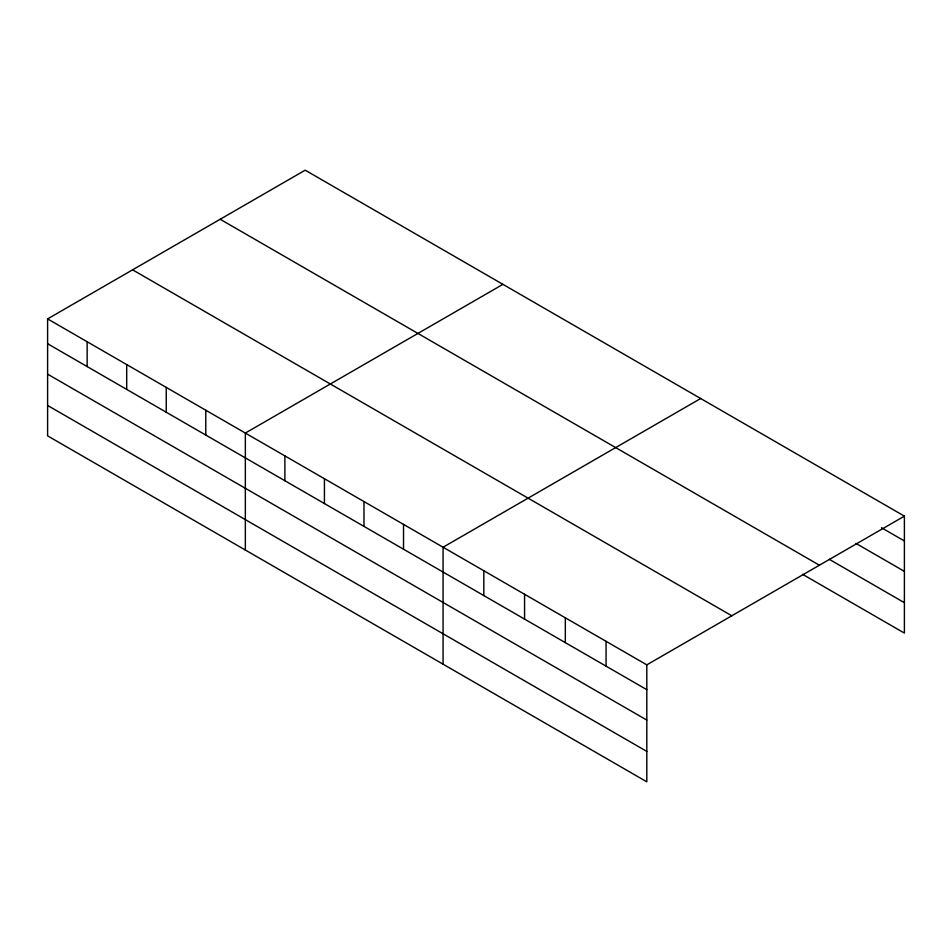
<?xml version="1.0" encoding="UTF-8"?>
<svg xmlns="http://www.w3.org/2000/svg" width="952" height="952" viewBox="0 0 952 952"><rect width="100%" height="100%" fill="white"/><g stroke="black" fill="none" stroke-linecap="round" stroke-linejoin="round"><path stroke-width="1.43" d="M646.813 720.081L646.813 664.853L47.6 318.908L47.6 435.861L646.813 781.818L646.813 720.081L47.6 374.136M802.536 574.282L904.4 633.092L904.4 516.139L305.187 170.182L47.6 318.908M502.93 284.35L245.342 433.065L245.342 550.03M700.672 398.519L443.073 547.233L443.073 664.187M646.813 664.853L904.4 516.139M881.481 527.729L904.4 540.962M856.015 543.425L904.4 571.367M829.275 559.312L904.4 602.687M220.186 219.269L819.398 565.214M132.602 269.832L731.814 615.777M47.6 343.732L646.813 689.676M47.6 405.457L646.813 751.414M606.067 641.327L606.067 666.15M565.321 617.812L565.321 642.636M524.576 594.286L524.576 619.109M483.83 570.76L483.83 595.583M403.529 524.397L403.529 549.221M363.985 501.573L363.985 526.397M324.43 478.737L324.43 503.56M284.886 455.901L284.886 480.724M205.787 410.241L205.787 435.064M166.243 387.404L166.243 412.228M126.699 364.568L126.699 389.392M87.144 341.744L87.144 366.568"/></g></svg>
